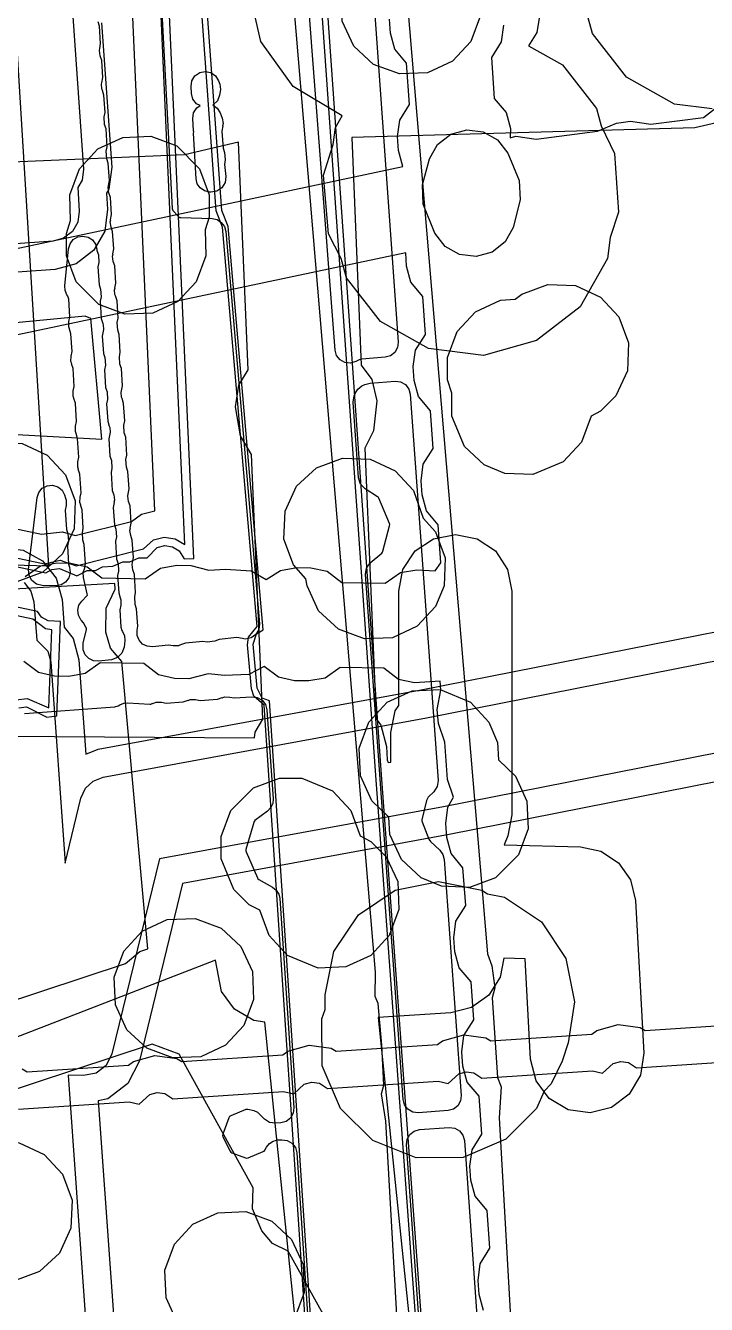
# Model space of a CAD drawing. Header units: metres. Extents: x -3943 to -3664, y 4962 to 6622.
# Drawn here: x -3856.53 to -3832.49, y 5718.5 to 5763.66 of the extents above; entities that cross this region are included whole.
import ezdxf

# ---------------------------------------------------------------- set-up
doc = ezdxf.new("R2010")
doc.units = ezdxf.units.M
doc.layers.add('AI_GREENING_EXCLUSIONS', color=1, linetype='Continuous')
doc.layers.add('AI_GREENING_LAWN', color=82, linetype='Continuous')

msp = doc.modelspace()

# ---------------------------------------------------------------- linework, layer by layer
at = {"layer": 'AI_GREENING_EXCLUSIONS'}
for points in [[(-3846.541, 5770.78), (-3844.191, 5737.347), (-3840.307, 5684.449)], [(-3846.341, 5770.787), (-3843.992, 5737.361), (-3840.108, 5684.464)], [(-3841.774, 5689.056), (-3843.809, 5724.972), (-3843.966, 5725.93), (-3843.881, 5726.241), (-3843.96, 5727.65), (-3844.085, 5729.13), (-3844.188, 5729.374), (-3844.178, 5730.23), (-3847.321, 5767.518)], [(-3841.774, 5689.056), (-3843.809, 5724.972), (-3843.966, 5725.93), (-3843.881, 5726.241), (-3843.96, 5727.65), (-3844.085, 5729.13), (-3844.188, 5729.374), (-3844.178, 5730.23), (-3847.321, 5767.518)], [(-3846.384, 5713.74), (-3848.112, 5739.656), (-3848.479, 5739.973), (-3848.558, 5740.238), (-3848.694, 5741.791), (-3848.664, 5742.066), (-3848.356, 5742.444), (-3849.579, 5756.536), (-3849.799, 5757.112), (-3850.526, 5767.079)], [(-3846.169, 5713.529), (-3847.922, 5739.813), (-3848.178, 5739.913), (-3848.358, 5740.256), (-3848.495, 5741.809), (-3848.378, 5742.177), (-3848.144, 5742.321), (-3849.38, 5756.561), (-3849.599, 5757.126), (-3850.341, 5767.293)], [(-3843.233, 5766.635), (-3840.218, 5730.874), (-3840.071, 5730.45), (-3839.965, 5729.677), (-3840.057, 5729.324), (-3839.876, 5726.516), (-3839.74, 5726.18), (-3839.809, 5725.09), (-3837.882, 5691.089), (-3819.259, 5706.652)], [(-3843.233, 5766.635), (-3840.218, 5730.874), (-3840.071, 5730.45), (-3839.965, 5729.677), (-3840.057, 5729.324), (-3839.876, 5726.516), (-3839.74, 5726.18), (-3839.809, 5725.09), (-3837.882, 5691.089), (-3819.259, 5706.652)], [(-3838.165, 5765.34), (-3838.481, 5763.42), (-3838.775, 5762.947), (-3837.581, 5762.27), (-3836.381, 5760.732), (-3836.212, 5760.118), (-3835.735, 5759.137), (-3835.601, 5757.065), (-3835.898, 5756.175), (-3835.99, 5755.429), (-3836.952, 5753.732), (-3838.49, 5752.532), (-3840.37, 5752.012), (-3842.307, 5752.25), (-3844.004, 5753.212), (-3845.204, 5754.75), (-3845.395, 5755.438), (-3845.836, 5756.307), (-3846.009, 5758.377), (-3845.669, 5759.455), (-3845.595, 5760.054), (-3845.36, 5760.469), (-3847.089, 5761.513), (-3848.225, 5763.099), (-3848.667, 5764.999)], [(-3832.294, 5760.714), (-3833.623, 5760.879), (-3835.317, 5761.839), (-3836.518, 5763.377), (-3837.038, 5765.257)], [(-3858.394, 5744.878), (-3855.822, 5744.337), (-3855.608, 5744.454), (-3855.336, 5744.484), (-3854.718, 5744.222), (-3854.359, 5744.419), (-3854.058, 5744.42), (-3853.818, 5744.551), (-3853.452, 5744.569), (-3853.099, 5744.726), (-3852.846, 5744.718), (-3852.539, 5744.866), (-3852.24, 5744.867), (-3851.883, 5745.227), (-3851.618, 5745.294), (-3851.347, 5745.254), (-3851.113, 5745.113), (-3850.933, 5744.827), (-3850.589, 5744.844), (-3851.495, 5765.081)], [(-3858.252, 5745.16), (-3855.86, 5744.652), (-3855.31, 5744.783), (-3854.751, 5744.577), (-3852.374, 5745.182), (-3852.011, 5745.498), (-3851.633, 5745.593), (-3851.247, 5745.536), (-3850.912, 5745.336), (-3851.795, 5765.067)], [(-3858.044, 5746.138), (-3855.97, 5745.697), (-3855.223, 5745.779), (-3854.782, 5745.65), (-3852.79, 5746.141), (-3852.439, 5746.402), (-3851.969, 5746.52), (-3852.794, 5765.019)], [(-3854.911, 5764.666), (-3854.489, 5758.592), (-3854.538, 5758.205), (-3854.688, 5757.944), (-3854.634, 5757.106), (-3854.685, 5756.721), (-3854.879, 5756.384), (-3855.187, 5756.147), (-3855.562, 5756.045), (-3860.385, 5755.705)], [(-3867.224, 5753.59), (-3843.21, 5758.683), (-3843.363, 5759.243), (-3843.398, 5759.742), (-3843.324, 5760.322), (-3842.976, 5760.875), (-3843.078, 5762.326), (-3843.499, 5762.825), (-3843.653, 5763.389), (-3843.688, 5763.888)], [(-3865.795, 5744.846), (-3855.711, 5744.584), (-3856.901, 5764.02)], [(-3839.663, 5763.669), (-3839.737, 5763.088), (-3840.085, 5762.535), (-3839.983, 5761.085), (-3839.562, 5760.586), (-3839.408, 5760.021), (-3839.418, 5759.69), (-3839.22, 5759.757), (-3838.505, 5759.652), (-3836.336, 5759.931), (-3835.671, 5760.214), (-3835.175, 5760.278), (-3834.46, 5760.173), (-3832.597, 5760.413), (-3831.796, 5761.034), (-3831.136, 5761.123), (-3827.206, 5763.279), (-3827.331, 5763.432), (-3827.498, 5763.993)], [(-3853.846, 5763.761), (-3853.491, 5758.661), (-3853.59, 5757.887), (-3853.673, 5757.743), (-3853.636, 5757.17), (-3853.738, 5756.4), (-3854.126, 5755.726), (-3854.741, 5755.251), (-3855.491, 5755.047), (-3859.32, 5754.777), (-3858.653, 5745.13), (-3857.388, 5745.227), (-3856.615, 5745.134), (-3855.935, 5744.752), (-3855.453, 5744.14), (-3855.242, 5743.39), (-3855.165, 5742.412), (-3854.853, 5742.012), (-3854.647, 5741.259), (-3854.41, 5737.934), (-3853.969, 5738.106), (-3842.565, 5740.2), (-3830.38, 5742.602)], [(-3832.14, 5760.228), (-3832.899, 5760.05), (-3845.018, 5759.709), (-3844.679, 5751.662), (-3844.312, 5751.161), (-3844.128, 5750.402), (-3844.251, 5749.353), (-3844.555, 5748.73), (-3844.153, 5739.176), (-3843.988, 5738.958), (-3843.794, 5738.202), (-3843.768, 5737.728), (-3843.731, 5737.638), (-3843.639, 5737.644), (-3843.639, 5738.696), (-3843.487, 5739.461), (-3843.359, 5739.653), (-3843.359, 5743.691), (-3843.207, 5744.456), (-3842.774, 5745.105), (-3842.125, 5745.539), (-3841.359, 5745.691), (-3840.594, 5745.539), (-3839.945, 5745.105), (-3839.512, 5744.456), (-3839.359, 5743.691), (-3839.359, 5735.783), (-3839.5, 5735.047), (-3839.639, 5734.725), (-3836.946, 5734.661), (-3836.22, 5734.505), (-3835.6, 5734.096), (-3835.173, 5733.489), (-3834.996, 5732.768), (-3834.707, 5727.368), (-3834.818, 5726.595), (-3835.217, 5725.924), (-3835.841, 5725.457), (-3836.597, 5725.264), (-3837.37, 5725.375), (-3838.041, 5725.773), (-3838.509, 5726.398), (-3838.702, 5727.154), (-3838.892, 5730.706), (-3839.652, 5730.724), (-3839.78, 5730.052), (-3840.182, 5729.419), (-3840.788, 5728.979), (-3841.514, 5728.792), (-3844.078, 5728.631), (-3842.276, 5711.038)], [(-3867.869, 5738.642), (-3848.455, 5738.511), (-3848.427, 5738.708), (-3848.156, 5739.168), (-3848.55, 5748.507), (-3848.941, 5749.176), (-3849.121, 5750.192), (-3849.001, 5750.963), (-3848.676, 5751.498), (-3849.015, 5759.547), (-3850.925, 5759.097), (-3858.4, 5758.782)], [(-3856.541, 5744.205), (-3856.007, 5744.58), (-3855.43, 5744.684), (-3854.931, 5744.674), (-3854.359, 5744.55), (-3853.839, 5744.154), (-3852.305, 5744.125), (-3851.77, 5744.501), (-3851.194, 5744.604), (-3850.694, 5744.595), (-3850.059, 5744.426), (-3849.473, 5744.468), (-3848.572, 5744.404), (-3848.033, 5744.097), (-3847.534, 5744.421), (-3846.958, 5744.525), (-3846.458, 5744.515), (-3845.887, 5744.39), (-3845.367, 5743.995), (-3843.832, 5743.966), (-3843.298, 5744.342), (-3842.722, 5744.445), (-3842.067, 5744.402), (-3841.872, 5744.686), (-3841.963, 5746.024), (-3842.383, 5746.524), (-3842.536, 5747.089), (-3842.57, 5747.588), (-3842.495, 5748.168), (-3842.145, 5748.72), (-3842.236, 5750.058), (-3842.656, 5750.558), (-3842.809, 5751.123), (-3842.843, 5751.622), (-3842.768, 5752.202), (-3842.418, 5752.754), (-3842.509, 5754.092), (-3842.929, 5754.592), (-3843.082, 5755.157), (-3843.109, 5755.63), (-3866.9, 5750.606)], [(-3866.751, 5749.757), (-3853.844, 5749.051), (-3854.228, 5753.316), (-3854.431, 5753.396), (-3867.716, 5752.121)], [(-3869.384, 5725.124), (-3853.009, 5730.536), (-3852.494, 5730.957), (-3852.221, 5731.06), (-3853.136, 5741.206), (-3853.534, 5741.678), (-3853.699, 5742.24), (-3853.686, 5743.086), (-3853.366, 5743.757), (-3853.384, 5743.954), (-3866.603, 5743.22)], [(-3856.586, 5743.992), (-3856.345, 5743.686), (-3856.239, 5743.311), (-3856.131, 5741.955), (-3855.748, 5741.564), (-3855.645, 5741.188), (-3855.138, 5734.081), (-3854.579, 5736.376), (-3854.415, 5736.729), (-3854.151, 5736.978), (-3853.788, 5737.122), (-3842.378, 5739.218), (-3830.146, 5741.629)], [(-3856.771, 5739.568), (-3856.499, 5739.596), (-3855.781, 5739.242), (-3855.426, 5739.28), (-3855.298, 5742.609), (-3855.729, 5742.635), (-3855.965, 5742.773), (-3856.113, 5742.967), (-3858.566, 5743.488)], [(-3856.86, 5739.854), (-3856.471, 5739.895), (-3855.715, 5739.57), (-3855.609, 5742.322), (-3855.826, 5742.352), (-3856.275, 5742.695), (-3858.612, 5743.191)], [(-3840.369, 5718.285), (-3840.523, 5718.85), (-3840.558, 5719.348), (-3840.485, 5719.929), (-3840.137, 5720.482), (-3840.232, 5721.82), (-3840.654, 5722.318), (-3840.809, 5722.883), (-3840.844, 5723.382), (-3840.77, 5723.962), (-3840.423, 5724.515), (-3840.518, 5725.853), (-3840.94, 5726.352), (-3841.094, 5726.916), (-3841.129, 5727.415), (-3841.056, 5727.996), (-3840.708, 5728.549), (-3840.803, 5729.887), (-3841.225, 5730.385), (-3841.38, 5730.95), (-3841.415, 5731.449), (-3841.342, 5732.029), (-3840.994, 5732.582), (-3841.089, 5733.92), (-3841.511, 5734.419), (-3841.665, 5734.983), (-3841.7, 5735.482), (-3841.627, 5736.063), (-3841.427, 5736.414), (-3841.631, 5737.037), (-3841.73, 5738.352), (-3841.959, 5739.008), (-3841.996, 5739.506), (-3841.868, 5740.189), (-3841.892, 5740.509), (-3842.797, 5740.446), (-3843.369, 5740.571), (-3843.889, 5740.967), (-3845.423, 5740.995), (-3845.957, 5740.619), (-3846.533, 5740.516), (-3847.033, 5740.525), (-3847.605, 5740.65), (-3848.111, 5741.025), (-3848.652, 5740.743), (-3849.505, 5740.706), (-3850.089, 5740.766), (-3850.77, 5740.596), (-3851.269, 5740.605), (-3851.841, 5740.73), (-3852.361, 5741.126), (-3853.895, 5741.154), (-3854.43, 5740.779), (-3855.006, 5740.675), (-3855.506, 5740.685), (-3856.077, 5740.81), (-3856.597, 5741.205)], [(-3829.438, 5738.507), (-3841.774, 5736.075), (-3851.808, 5734.233), (-3853.487, 5727.342), (-3853.688, 5726.941), (-3854.044, 5726.669), (-3854.484, 5726.579), (-3855.031, 5726.593), (-3853.851, 5710.022)], [(-3829.244, 5737.526), (-3841.58, 5735.094), (-3850.99, 5733.366), (-3852.515, 5727.105), (-3852.918, 5726.304), (-3853.63, 5725.759), (-3853.964, 5725.691), (-3852.854, 5710.093)], [(-3846.256, 5710.634), (-3848.082, 5728.47), (-3848.479, 5728.527), (-3849.15, 5728.925), (-3849.619, 5729.549), (-3849.831, 5730.652), (-3869.379, 5723.087)], [(-3856.648, 5726.818), (-3856.472, 5726.717), (-3852.9, 5726.943), (-3852.722, 5727.081), (-3851.968, 5727.284), (-3851.194, 5727.183), (-3851.019, 5727.082), (-3847.447, 5727.308), (-3847.268, 5727.446), (-3846.515, 5727.649), (-3845.741, 5727.548), (-3845.565, 5727.447), (-3841.993, 5727.673), (-3841.814, 5727.811), (-3841.061, 5728.013), (-3840.287, 5727.913), (-3840.111, 5727.811), (-3836.539, 5728.038), (-3836.361, 5728.176), (-3835.607, 5728.379), (-3834.833, 5728.278), (-3834.658, 5728.177), (-3831.086, 5728.404)], [(-3844.725, 5715.802), (-3847.256, 5720.377), (-3847.81, 5720.648), (-3848.188, 5721.095), (-3848.518, 5721.875), (-3848.496, 5722.617), (-3851.107, 5727.338), (-3852.067, 5727.687), (-3868.672, 5722.2)], [(-3856.784, 5725.393), (-3852.877, 5725.655), (-3852.519, 5725.569), (-3852.145, 5725.916), (-3851.882, 5725.987), (-3851.611, 5725.951), (-3851.33, 5725.758), (-3847.423, 5726.019), (-3847.065, 5725.934), (-3846.691, 5726.28), (-3846.428, 5726.352), (-3846.157, 5726.316), (-3845.876, 5726.123), (-3841.969, 5726.384), (-3841.611, 5726.299), (-3841.238, 5726.645), (-3840.974, 5726.716), (-3840.703, 5726.681), (-3840.422, 5726.488), (-3836.515, 5726.75), (-3836.158, 5726.664), (-3835.784, 5727.011), (-3835.52, 5727.082), (-3835.25, 5727.047), (-3834.969, 5726.853), (-3831.062, 5727.115)]]:
    msp.add_lwpolyline(points, dxfattribs=at)
for points in [[(-3842.534, 5766.869), (-3841.617, 5766.528), (-3840.918, 5765.881), (-3840.509, 5764.999), (-3840.47, 5764.013), (-3840.811, 5763.096), (-3841.458, 5762.397), (-3842.34, 5761.988), (-3843.326, 5761.949), (-3844.243, 5762.29), (-3844.942, 5762.937), (-3845.351, 5763.819), (-3845.39, 5764.805), (-3845.049, 5765.722), (-3844.402, 5766.421), (-3843.52, 5766.83), (-3842.534, 5766.869)], [(-3853.98, 5759.302), (-3853.098, 5759.711), (-3852.112, 5759.75), (-3851.195, 5759.409), (-3850.389, 5758.603), (-3850.048, 5757.686), (-3850.048, 5756.894), (-3850.195, 5756.442), (-3850.17, 5755.528), (-3850.511, 5754.611), (-3851.159, 5753.911), (-3852.04, 5753.502), (-3853.026, 5753.463), (-3853.943, 5753.804), (-3854.749, 5754.611), (-3855.091, 5755.528), (-3855.091, 5756.319), (-3854.944, 5756.771), (-3854.968, 5757.686), (-3854.627, 5758.603), (-3853.98, 5759.302)], [(-3839.868, 5759.621), (-3839.508, 5759.159), (-3839.105, 5758.193), (-3839.074, 5757.502), (-3839.314, 5756.527), (-3839.602, 5756.018), (-3840.064, 5755.658), (-3840.628, 5755.502), (-3841.209, 5755.574), (-3841.718, 5755.862), (-3842.078, 5756.324), (-3842.493, 5757.347), (-3842.524, 5758.038), (-3842.272, 5758.956), (-3841.984, 5759.465), (-3841.522, 5759.825), (-3840.958, 5759.981), (-3840.377, 5759.909), (-3839.868, 5759.621)], [(-3836.23, 5754.07), (-3835.583, 5753.371), (-3835.242, 5752.454), (-3835.281, 5751.468), (-3835.69, 5750.586), (-3836.23, 5750.046), (-3836.564, 5749.866), (-3836.905, 5748.951), (-3837.552, 5748.252), (-3838.628, 5747.804), (-3839.614, 5747.843), (-3840.337, 5748.145), (-3841.036, 5748.792), (-3841.484, 5749.868), (-3841.482, 5750.674), (-3841.636, 5751.145), (-3841.636, 5751.937), (-3841.295, 5752.854), (-3840.648, 5753.553), (-3839.766, 5753.962), (-3839.242, 5754.001), (-3839.015, 5754.177), (-3838.098, 5754.518), (-3837.112, 5754.479), (-3836.23, 5754.07)], [(-3857.634, 5748.936), (-3856.648, 5748.897), (-3855.766, 5748.488), (-3855.119, 5747.789), (-3854.778, 5746.872), (-3854.817, 5745.886), (-3855.226, 5745.004), (-3855.925, 5744.357), (-3856.842, 5744.016), (-3857.828, 5744.055), (-3858.71, 5744.464), (-3859.357, 5745.163), (-3859.698, 5746.08), (-3859.659, 5747.066), (-3859.25, 5747.948), (-3858.551, 5748.595), (-3857.634, 5748.936)], [(-3846.963, 5747.396), (-3846.264, 5748.043), (-3845.347, 5748.384), (-3844.361, 5748.345), (-3843.479, 5747.936), (-3842.832, 5747.237), (-3842.491, 5746.264), (-3842.054, 5745.776), (-3841.713, 5744.859), (-3841.752, 5743.873), (-3842.054, 5743.15), (-3842.701, 5742.451), (-3843.583, 5742.042), (-3844.569, 5742.003), (-3845.486, 5742.344), (-3846.185, 5742.991), (-3846.594, 5743.873), (-3846.633, 5744.123), (-3847.07, 5744.611), (-3847.411, 5745.528), (-3847.372, 5746.514), (-3846.963, 5747.396)], [(-3844.751, 5738.145), (-3844.41, 5739.062), (-3843.763, 5739.761), (-3842.881, 5740.17), (-3841.895, 5740.209), (-3840.819, 5739.761), (-3840.172, 5739.062), (-3839.87, 5738.339), (-3839.831, 5737.731), (-3839.24, 5737.157), (-3838.831, 5736.275), (-3838.792, 5735.289), (-3839.133, 5734.372), (-3839.939, 5733.566), (-3840.856, 5733.225), (-3841.842, 5733.264), (-3842.565, 5733.566), (-3843.264, 5734.213), (-3843.673, 5735.095), (-3843.712, 5735.703), (-3844.303, 5736.277), (-3844.712, 5737.159), (-3844.751, 5738.145)], [(-3845.05, 5735.939), (-3844.714, 5735.047), (-3844.339, 5734.85), (-3843.799, 5734.31), (-3843.39, 5733.428), (-3843.351, 5732.442), (-3843.692, 5731.525), (-3844.339, 5730.826), (-3845.221, 5730.417), (-3846.207, 5730.378), (-3847.283, 5730.826), (-3847.93, 5731.525), (-3848.266, 5732.417), (-3848.641, 5732.614), (-3849.181, 5733.154), (-3849.629, 5734.23), (-3849.629, 5735.022), (-3849.288, 5735.939), (-3848.482, 5736.745), (-3847.565, 5737.086), (-3846.773, 5737.086), (-3845.697, 5736.638), (-3845.05, 5735.939)], [(-3844.779, 5732.26), (-3843.482, 5733.128), (-3841.951, 5733.432), (-3840.42, 5733.128), (-3840.221, 5732.994), (-3839.618, 5732.875), (-3838.321, 5732.007), (-3837.453, 5730.71), (-3837.149, 5729.179), (-3837.37, 5727.738), (-3837.582, 5727.083), (-3837.975, 5726.293), (-3838.224, 5726.026), (-3838.496, 5725.413), (-3839.576, 5724.333), (-3841.085, 5723.686), (-3842.746, 5723.67), (-3844.268, 5724.29), (-3845.412, 5725.413), (-3846.059, 5726.922), (-3846.075, 5728.583), (-3845.951, 5728.919), (-3845.951, 5729.432), (-3845.647, 5730.963), (-3844.779, 5732.26)], [(-3850.545, 5732.125), (-3849.628, 5731.784), (-3848.929, 5731.136), (-3848.519, 5730.255), (-3848.48, 5729.269), (-3848.821, 5728.352), (-3849.469, 5727.653), (-3850.35, 5727.244), (-3851.336, 5727.204), (-3852.253, 5727.546), (-3852.952, 5728.193), (-3853.362, 5729.074), (-3853.401, 5730.061), (-3853.059, 5730.977), (-3852.412, 5731.677), (-3851.531, 5732.086), (-3850.545, 5732.125)], [(-3857.746, 5724.245), (-3856.76, 5724.206), (-3855.878, 5723.797), (-3855.231, 5723.098), (-3854.89, 5722.181), (-3854.929, 5721.195), (-3855.338, 5720.313), (-3856.037, 5719.666), (-3856.954, 5719.325), (-3857.94, 5719.364), (-3858.822, 5719.773), (-3859.469, 5720.472), (-3859.81, 5721.389), (-3859.771, 5722.375), (-3859.362, 5723.257), (-3858.663, 5723.904), (-3857.746, 5724.245)], [(-3848.757, 5721.776), (-3847.84, 5721.435), (-3847.141, 5720.788), (-3846.732, 5719.906), (-3846.693, 5718.92), (-3847.034, 5718.003), (-3847.681, 5717.304), (-3848.563, 5716.895), (-3849.549, 5716.856), (-3850.466, 5717.197), (-3851.165, 5717.844), (-3851.574, 5718.726), (-3851.613, 5719.712), (-3851.272, 5720.629), (-3850.625, 5721.328), (-3849.743, 5721.737), (-3848.757, 5721.776)]]:
    msp.add_lwpolyline(points, close=True, dxfattribs=at)
at = {"layer": 'AI_GREENING_LAWN'}
for points in [[(-3844.401, 5766.853), (-3843.372, 5752.478), (-3843.396, 5752.285), (-3843.492, 5752.116), (-3843.645, 5751.996), (-3843.833, 5751.944), (-3843.833, 5751.944), (-3844.661, 5751.881), (-3844.757, 5751.853), (-3844.875, 5751.791), (-3845.064, 5751.735), (-3845.259, 5751.757), (-3845.431, 5751.852), (-3845.553, 5752.006), (-3845.606, 5752.196), (-3846.714, 5766.771)], [(-3851.808, 5765.706), (-3851.359, 5757.201), (-3851.35, 5757.161), (-3851.328, 5757.126), (-3851.134, 5756.914), (-3851.096, 5756.886), (-3851.05, 5756.876), (-3849.949, 5756.844), (-3849.772, 5756.806), (-3849.621, 5756.707), (-3849.514, 5756.561), (-3849.466, 5756.387), (-3848.268, 5742.537), (-3848.293, 5742.331), (-3848.4, 5742.153), (-3848.57, 5742.034), (-3848.774, 5741.994), (-3848.871, 5742.016), (-3848.872, 5742.012), (-3849.069, 5742.044), (-3849.702, 5741.976), (-3849.851, 5741.916), (-3850.118, 5741.888), (-3850.276, 5741.914), (-3850.886, 5741.849), (-3851.058, 5741.786), (-3851.06, 5741.792), (-3851.13, 5741.761), (-3851.32, 5741.756), (-3851.483, 5741.783), (-3852.051, 5741.723), (-3852.235, 5741.738), (-3852.402, 5741.818), (-3852.527, 5741.954), (-3852.595, 5742.126), (-3852.596, 5742.31), (-3852.569, 5742.454), (-3852.61, 5743.066), (-3852.662, 5743.217), (-3852.68, 5743.485), (-3852.647, 5743.642), (-3852.687, 5744.278), (-3852.742, 5744.434), (-3852.769, 5744.622), (-3852.751, 5744.696), (-3852.757, 5744.698), (-3852.724, 5744.877), (-3852.764, 5745.49), (-3852.819, 5745.646), (-3852.846, 5745.834), (-3852.828, 5745.908), (-3852.834, 5745.909), (-3852.801, 5746.089), (-3852.841, 5746.701), (-3852.896, 5746.857), (-3852.923, 5747.046), (-3852.905, 5747.12), (-3852.912, 5747.121), (-3852.878, 5747.301), (-3852.919, 5747.913), (-3852.971, 5748.065), (-3852.989, 5748.332), (-3852.956, 5748.489), (-3852.996, 5749.125), (-3853.049, 5749.277), (-3853.066, 5749.544), (-3853.033, 5749.701), (-3853.07, 5750.312), (-3853.126, 5750.486), (-3853.124, 5750.487), (-3853.145, 5750.538), (-3853.155, 5750.702), (-3853.141, 5750.755), (-3853.143, 5750.756), (-3853.11, 5750.935), (-3853.15, 5751.545), (-3853.203, 5751.697), (-3853.22, 5751.964), (-3853.187, 5752.121), (-3853.227, 5752.755), (-3853.28, 5752.906), (-3853.297, 5753.174), (-3853.264, 5753.331), (-3853.302, 5753.941), (-3853.357, 5754.115), (-3853.355, 5754.116), (-3853.376, 5754.167), (-3853.387, 5754.33), (-3853.372, 5754.384), (-3853.375, 5754.384), (-3853.342, 5754.564), (-3853.382, 5755.174), (-3853.436, 5755.33), (-3853.463, 5755.518), (-3853.445, 5755.593), (-3853.452, 5755.594), (-3853.419, 5755.774), (-3853.459, 5756.384), (-3853.513, 5756.54), (-3853.54, 5756.728), (-3853.522, 5756.802), (-3853.529, 5756.803), (-3853.496, 5756.983), (-3853.536, 5757.593), (-3853.59, 5757.749), (-3853.618, 5757.937), (-3853.6, 5758.012), (-3853.606, 5758.013), (-3853.573, 5758.193), (-3853.613, 5758.803), (-3853.666, 5758.954), (-3853.683, 5759.221), (-3853.65, 5759.379), (-3853.69, 5760.012), (-3853.743, 5760.164), (-3853.76, 5760.431), (-3853.727, 5760.588), (-3853.764, 5761.198), (-3853.82, 5761.372), (-3853.818, 5761.373), (-3853.839, 5761.424), (-3853.849, 5761.587), (-3853.835, 5761.641), (-3853.837, 5761.642), (-3853.804, 5761.821), (-3853.844, 5762.431), (-3853.899, 5762.587), (-3853.926, 5762.775), (-3853.908, 5762.85), (-3853.914, 5762.851), (-3853.881, 5763.031), (-3853.921, 5763.641), (-3853.974, 5763.792)], [(-3856.575, 5739.363), (-3853.376, 5739.601), (-3853.265, 5739.636), (-3853.208, 5739.671), (-3853.068, 5739.73), (-3852.917, 5739.744), (-3852.15, 5739.697), (-3852.112, 5739.701), (-3852.041, 5739.731), (-3852.039, 5739.725), (-3851.926, 5739.77), (-3851.926, 5739.77), (-3851.736, 5739.768), (-3851.574, 5739.736), (-3850.967, 5739.78), (-3850.793, 5739.837), (-3850.791, 5739.831), (-3850.72, 5739.859), (-3850.53, 5739.858), (-3850.368, 5739.825), (-3849.761, 5739.869), (-3849.588, 5739.927), (-3849.586, 5739.92), (-3849.514, 5739.949), (-3849.324, 5739.947), (-3849.162, 5739.915), (-3848.548, 5739.959), (-3848.354, 5739.935), (-3848.184, 5739.838), (-3848.065, 5739.684), (-3848.013, 5739.496), (-3847.793, 5736.355), (-3847.808, 5736.191), (-3847.876, 5736.041), (-3847.989, 5735.922), (-3848.436, 5735.583), (-3848.462, 5735.555), (-3848.479, 5735.52), (-3848.754, 5734.561), (-3848.758, 5734.52), (-3848.748, 5734.48), (-3848.348, 5733.566), (-3848.328, 5733.533), (-3848.297, 5733.509), (-3847.809, 5733.232), (-3847.681, 5733.129), (-3847.594, 5732.99), (-3847.557, 5732.831), (-3847.064, 5725.441), (-3847.089, 5725.249), (-3847.184, 5725.081), (-3847.337, 5724.962), (-3847.523, 5724.909), (-3847.705, 5724.895), (-3847.916, 5724.924), (-3848.096, 5725.038), (-3848.333, 5725.272), (-3848.457, 5725.337), (-3848.686, 5725.384), (-3848.722, 5725.386), (-3848.757, 5725.377), (-3849.289, 5725.157), (-3849.329, 5725.129), (-3849.354, 5725.089), (-3849.57, 5724.508), (-3849.578, 5724.46), (-3849.565, 5724.414), (-3849.311, 5723.908), (-3849.284, 5723.873), (-3849.246, 5723.85), (-3848.767, 5723.672), (-3848.723, 5723.664), (-3848.679, 5723.673), (-3848.148, 5723.894), (-3848.114, 5723.915), (-3848.089, 5723.946), (-3848.028, 5724.054), (-3847.924, 5724.182), (-3847.785, 5724.269), (-3847.625, 5724.307), (-3847.49, 5724.316), (-3847.297, 5724.291), (-3847.127, 5724.194), (-3847.008, 5724.039), (-3846.958, 5723.851), (-3846.318, 5714.258)], [(-3841.775, 5705.872), (-3843.088, 5724.136), (-3843.064, 5724.329), (-3842.967, 5724.498), (-3842.814, 5724.618), (-3842.626, 5724.67), (-3841.575, 5724.747), (-3841.381, 5724.723), (-3841.212, 5724.627), (-3841.092, 5724.472), (-3841.04, 5724.284), (-3838.603, 5689.646)]]:
    msp.add_lwpolyline(points, dxfattribs=at)
for points in [[(-3849.763, 5760.747), (-3849.658, 5760.574), (-3849.59, 5760.385), (-3849.561, 5760.197), (-3849.579, 5760.123), (-3849.572, 5760.122), (-3849.605, 5759.932), (-3849.602, 5759.921), (-3849.558, 5759.332), (-3849.503, 5759.18), (-3849.482, 5758.922), (-3849.513, 5758.752), (-3849.466, 5758.33), (-3849.49, 5758.115), (-3849.601, 5757.931), (-3849.78, 5757.81), (-3849.993, 5757.776), (-3850.044, 5757.779), (-3850.22, 5757.822), (-3850.369, 5757.926), (-3850.472, 5758.075), (-3850.514, 5758.251), (-3850.6, 5759.857), (-3850.593, 5759.904), (-3850.605, 5759.947), (-3850.628, 5760.378), (-3850.598, 5760.578), (-3850.491, 5760.75), (-3850.369, 5760.834), (-3850.492, 5760.898), (-3850.622, 5761.059), (-3850.675, 5761.259), (-3850.689, 5761.511), (-3850.658, 5761.711), (-3850.551, 5761.882), (-3850.385, 5761.997), (-3850.187, 5762.037), (-3849.989, 5761.996), (-3849.824, 5761.879), (-3849.719, 5761.706), (-3849.678, 5761.594), (-3849.649, 5761.406), (-3849.667, 5761.332), (-3849.66, 5761.33), (-3849.683, 5761.199), (-3849.76, 5761.007), (-3849.908, 5760.863), (-3849.921, 5760.858), (-3849.763, 5760.747)], [(-3854.064, 5755.94), (-3854.018, 5755.76), (-3854.014, 5755.712), (-3853.962, 5755.561), (-3853.945, 5755.293), (-3853.978, 5755.136), (-3853.937, 5754.503), (-3853.884, 5754.351), (-3853.868, 5754.083), (-3853.901, 5753.926), (-3853.863, 5753.316), (-3853.807, 5753.142), (-3853.81, 5753.141), (-3853.789, 5753.09), (-3853.778, 5752.927), (-3853.793, 5752.873), (-3853.79, 5752.873), (-3853.823, 5752.693), (-3853.783, 5752.083), (-3853.73, 5751.932), (-3853.713, 5751.664), (-3853.746, 5751.507), (-3853.706, 5750.874), (-3853.653, 5750.722), (-3853.636, 5750.455), (-3853.669, 5750.298), (-3853.632, 5749.687), (-3853.576, 5749.512), (-3853.578, 5749.512), (-3853.557, 5749.46), (-3853.547, 5749.297), (-3853.561, 5749.244), (-3853.559, 5749.243), (-3853.592, 5749.063), (-3853.552, 5748.451), (-3853.499, 5748.3), (-3853.482, 5748.032), (-3853.515, 5747.875), (-3853.474, 5747.24), (-3853.42, 5747.083), (-3853.393, 5746.895), (-3853.411, 5746.821), (-3853.404, 5746.82), (-3853.437, 5746.64), (-3853.397, 5746.028), (-3853.344, 5745.876), (-3853.327, 5745.609), (-3853.36, 5745.451), (-3853.32, 5744.816), (-3853.267, 5744.664), (-3853.25, 5744.397), (-3853.283, 5744.24), (-3853.245, 5743.627), (-3853.19, 5743.453), (-3853.196, 5743.451), (-3853.168, 5743.38), (-3853.172, 5743.19), (-3853.206, 5743.028), (-3853.168, 5742.416), (-3853.131, 5742.301), (-3853.105, 5742.258), (-3853.042, 5742.106), (-3853.032, 5741.942), (-3853.056, 5741.711), (-3853.128, 5741.498), (-3853.287, 5741.338), (-3853.499, 5741.265), (-3853.955, 5741.215), (-3854.138, 5741.229), (-3854.303, 5741.308), (-3854.429, 5741.441), (-3854.498, 5741.61), (-3854.503, 5741.63), (-3854.5, 5741.846), (-3854.386, 5742.333), (-3854.384, 5742.377), (-3854.399, 5742.419), (-3854.481, 5742.564), (-3854.555, 5742.656), (-3854.58, 5742.678), (-3854.664, 5742.835), (-3854.687, 5743.012), (-3854.647, 5743.186), (-3854.548, 5743.334), (-3854.373, 5743.516), (-3854.351, 5743.548), (-3854.353, 5743.586), (-3854.487, 5744.174), (-3854.496, 5744.349), (-3854.444, 5744.515), (-3854.441, 5744.521), (-3854.414, 5744.649), (-3854.458, 5745.33), (-3854.51, 5745.482), (-3854.527, 5745.75), (-3854.494, 5745.906), (-3854.535, 5746.564), (-3854.591, 5746.738), (-3854.584, 5746.74), (-3854.612, 5746.812), (-3854.609, 5747.002), (-3854.574, 5747.164), (-3854.615, 5747.822), (-3854.671, 5747.996), (-3854.665, 5747.998), (-3854.692, 5748.069), (-3854.689, 5748.259), (-3854.655, 5748.421), (-3854.695, 5749.079), (-3854.751, 5749.253), (-3854.745, 5749.255), (-3854.772, 5749.327), (-3854.769, 5749.517), (-3854.735, 5749.678), (-3854.774, 5750.32), (-3854.83, 5750.494), (-3854.824, 5750.496), (-3854.851, 5750.567), (-3854.848, 5750.757), (-3854.814, 5750.919), (-3854.852, 5751.544), (-3854.908, 5751.718), (-3854.902, 5751.72), (-3854.929, 5751.792), (-3854.926, 5751.982), (-3854.892, 5752.144), (-3854.931, 5752.769), (-3854.986, 5752.943), (-3854.98, 5752.945), (-3855.007, 5753.016), (-3855.004, 5753.206), (-3854.97, 5753.368), (-3855.009, 5753.993), (-3855.045, 5754.108), (-3855.072, 5754.151), (-3855.135, 5754.302), (-3855.145, 5754.465), (-3855.014, 5755.777), (-3854.962, 5755.955), (-3854.849, 5756.101), (-3854.69, 5756.197), (-3854.508, 5756.228), (-3854.327, 5756.19), (-3854.172, 5756.09), (-3854.064, 5755.94)], [(-3844.498, 5744.503), (-3844.361, 5744.691), (-3843.96, 5745.033), (-3843.936, 5745.061), (-3843.921, 5745.094), (-3843.681, 5745.996), (-3843.677, 5746.036), (-3843.686, 5746.074), (-3844.056, 5746.965), (-3844.075, 5746.997), (-3844.103, 5747.021), (-3844.547, 5747.302), (-3844.709, 5747.468), (-3844.779, 5747.69), (-3844.963, 5750.366), (-3844.93, 5750.583), (-3844.897, 5750.668), (-3844.801, 5750.822), (-3844.656, 5750.932), (-3844.557, 5750.982), (-3844.37, 5751.034), (-3843.487, 5751.099), (-3843.293, 5751.075), (-3843.124, 5750.979), (-3843.003, 5750.825), (-3842.952, 5750.637), (-3841.968, 5736.996), (-3841.998, 5736.785), (-3842.115, 5736.605), (-3842.313, 5736.409), (-3842.379, 5736.291), (-3842.538, 5735.613), (-3842.541, 5735.576), (-3842.533, 5735.54), (-3842.292, 5734.934), (-3842.233, 5734.847), (-3841.908, 5734.537), (-3841.801, 5734.388), (-3841.755, 5734.211), (-3841.155, 5725.88), (-3841.179, 5725.687), (-3841.275, 5725.517), (-3841.429, 5725.398), (-3841.617, 5725.346), (-3842.667, 5725.269), (-3842.861, 5725.293), (-3843.031, 5725.389), (-3843.151, 5725.543), (-3843.202, 5725.731), (-3844.535, 5744.275), (-3844.498, 5744.503)], [(-3855.1, 5746.712), (-3855.134, 5746.55), (-3855.09, 5745.869), (-3855.037, 5745.717), (-3855.021, 5745.449), (-3855.054, 5745.292), (-3855.013, 5744.635), (-3854.979, 5744.53), (-3854.957, 5744.342), (-3855.006, 5744.159), (-3855.119, 5744.007), (-3855.281, 5743.909), (-3855.468, 5743.878), (-3855.941, 5743.889), (-3856.142, 5743.937), (-3856.307, 5744.061), (-3856.407, 5744.242), (-3856.426, 5744.447), (-3856.125, 5746.991), (-3856.066, 5747.174), (-3855.942, 5747.322), (-3855.772, 5747.411), (-3855.58, 5747.43), (-3855.395, 5747.374), (-3855.245, 5747.253), (-3855.153, 5747.084), (-3855.118, 5746.975), (-3855.124, 5746.973), (-3855.096, 5746.902), (-3855.1, 5746.712)]]:
    msp.add_lwpolyline(points, close=True, dxfattribs=at)

doc.saveas('drawing.dxf')
